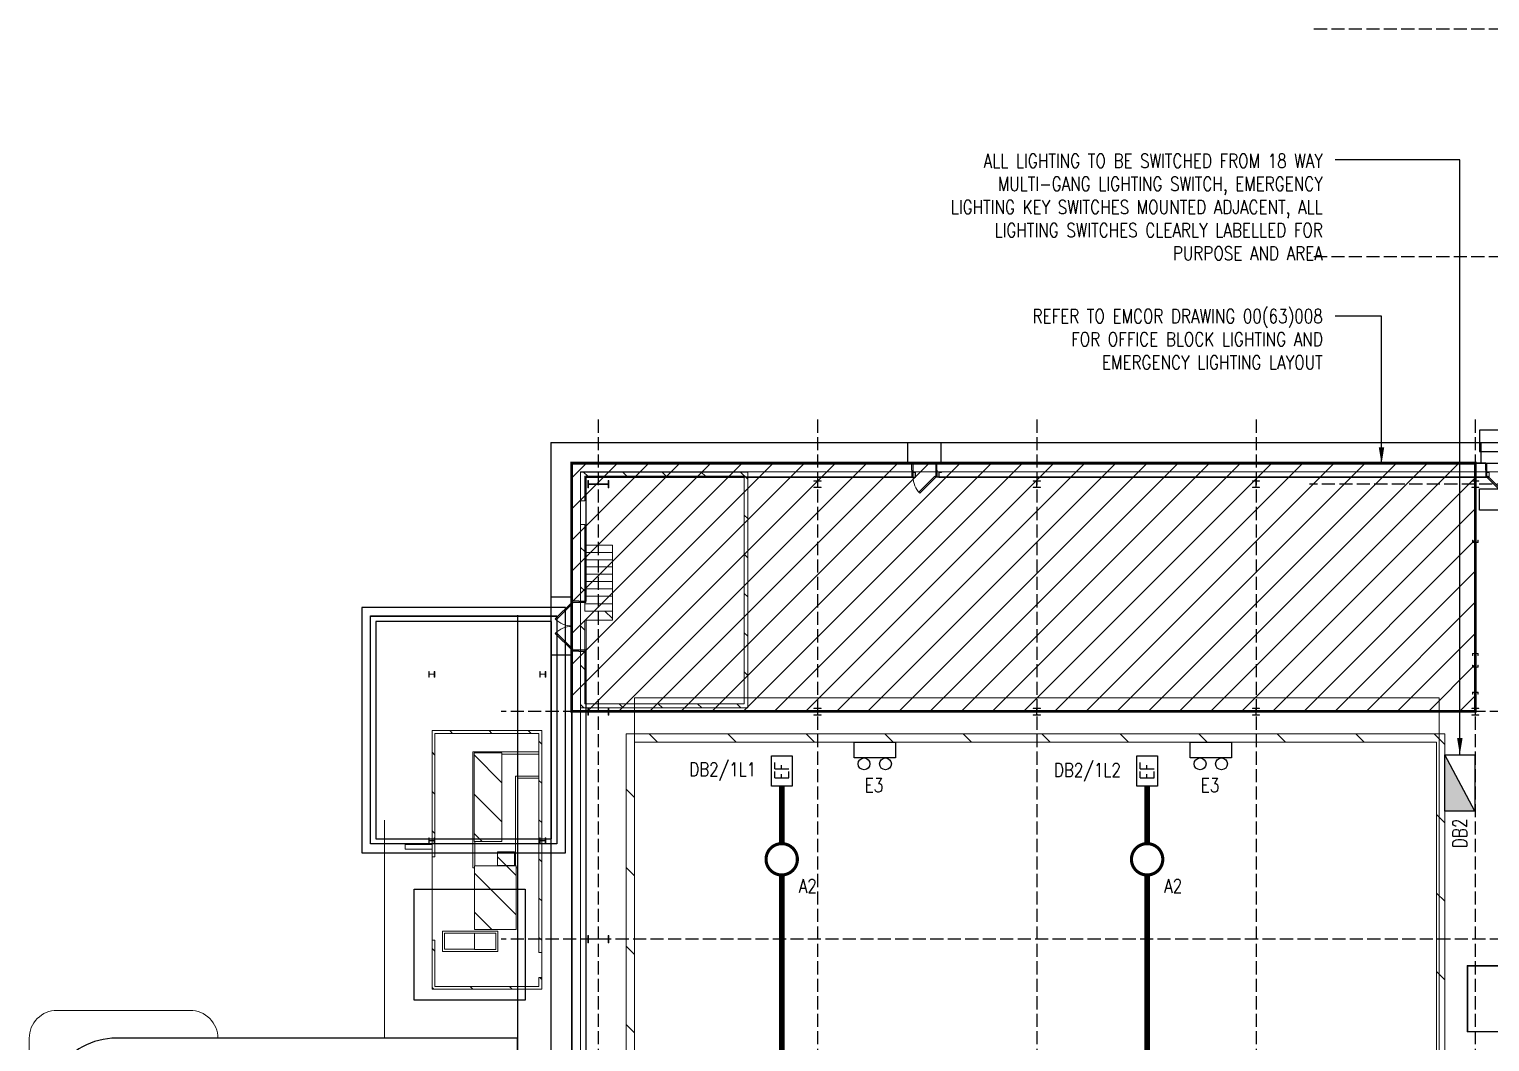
# Model space of a CAD drawing. Header units: millimetres. Extents: x 91119 to 433967, y 16708 to 144224.
# Drawn here: x 238646 to 291273, y 99793 to 136294 of the extents above; entities that cross this region are included whole.
import ezdxf
from ezdxf.enums import TextEntityAlignment as Align

# ---------------------------------------------------------------- set-up
doc = ezdxf.new("R2010")
doc.units = ezdxf.units.MM
doc.header["$LTSCALE"] = 100
doc.linetypes.add('121217 IES and EMR$0$XKITLINE03', pattern=[6.299213, 4.724409, -1.574803])
doc.linetypes.add('DASHED', pattern=[19.05, 12.7, -6.35])
doc.layers.add('121217 IES and EMR$0$G3 Fab Prts-22 Door-Plan', color=7, linetype='Continuous', lineweight=5)
for name, color, linetype in [('121217 IES and EMR$0$grid', 8, 'Continuous'), ('121217 IES and EMR$0$layout', 8, 'Continuous'), ('121217 IES and EMR$0$Xref', 8, 'Continuous'), ('Containment', 7, 'Continuous'), ('Lighting', 5, 'Continuous'), ('Text', 7, 'Continuous')]:
    doc.layers.add(name, color=color, linetype=linetype)
doc.styles.add('ROMANS', font='romans.shx', dxfattribs={"width": 0.8, "height": 2.5})
doc.styles.get("Standard").update_dxf_attribs({"font": '', "width": 0.9, "height": 2.5})
doc.styles.get('Standard').set_extended_font_data('@Arial Unicode MS')
doc.dimstyles.new('1-100', dxfattribs={"dimtxt": 250, "dimasz": 250, "dimexe": 10, "dimexo": 10, "dimgap": 10, "dimtad": 0, "dimtih": 1, "dimtoh": 1, "dimzin": 0, "dimdsep": 46, "dimtxsty": 'Standard', "dimcen": 0.09, "dimclrd": 256, "dimclre": 256, "dimclrt": 256, "dimadec": 0, "dimazin": 0, "dimtfac": 1, "dimtofl": 0, "dimtmove": 0, "dimatfit": 3, "dimfxl": 0, "dimtolj": 1, "dimtzin": 0, "dimarcsym": 0})

# ---------------------------------------------------------------- blocks, each defined once
blk = doc.blocks.new('121217 IES and EMR$0$Group-71-1')
at = {"layer": '121217 IES and EMR$0$G3 Fab Prts-22 Door-Plan', "color": 7, "linetype": 'Continuous', "lineweight": 5, "transparency": 33554687, "flags": 128}
blk.add_lwpolyline([(-408, 250), (169, 827), (200, 796), (-377, 219)], close=True, dxfattribs=at)
blk = doc.blocks.new('121217 IES and EMR$0$Group-72-1')
at = {"layer": '121217 IES and EMR$0$G3 Fab Prts-22 Door-Plan', "color": 7, "linetype": 'Continuous', "lineweight": 5, "transparency": 33554687}
for p, q in [((-408, 250), (169, 827)), ((-377, 219), (200, 796)), ((169, 827), (200, 796)), ((-408, 250), (-377, 219))]:
    blk.add_line(p, q, dxfattribs=at)
at = {"layer": '121217 IES and EMR$0$G3 Fab Prts-22 Door-Plan', "color": 7, "transparency": 33554687}
blk.add_blockref('121217 IES and EMR$0$Group-71-1', (0, 0), dxfattribs=at)
blk = doc.blocks.new('121217 IES and EMR$0$Group-67-1')
at = {"layer": '121217 IES and EMR$0$G3 Fab Prts-22 Door-Plan', "color": 7, "linetype": 'Continuous', "lineweight": 5, "transparency": 33554687}
for p, q in [((-450, 250.5), (-450, -250.5)), ((450, 250.5), (450, -250.5))]:
    blk.add_line(p, q, dxfattribs=at)
blk = doc.blocks.new('121217 IES and EMR$0$Group-68-1')
at = {"layer": '121217 IES and EMR$0$G3 Fab Prts-22 Door-Plan', "color": 7, "linetype": 'Continuous', "lineweight": 5, "transparency": 33554687, "flags": 128}
for points in [[(-450, 250.5), (-408, 250.5), (-408, -250.5), (-450, -250.5)], [(408, 250.5), (450, 250.5), (450, -250.5), (408, -250.5)]]:
    blk.add_lwpolyline(points, close=True, dxfattribs=at)
blk = doc.blocks.new('121217 IES and EMR$0$Group-78-1')
at = {"layer": '121217 IES and EMR$0$G3 Fab Prts-22 Door-Plan', "color": 7, "linetype": 'Continuous', "lineweight": 5, "transparency": 33554687, "flags": 128}
blk.add_lwpolyline([(-408, 250), (169, 827), (200, 796), (-377, 219)], close=True, dxfattribs=at)
blk = doc.blocks.new('121217 IES and EMR$0$Group-79-1')
at = {"layer": '121217 IES and EMR$0$G3 Fab Prts-22 Door-Plan', "color": 7, "linetype": 'Continuous', "lineweight": 5, "transparency": 33554687}
for p, q in [((-408, 250), (169, 827)), ((-377, 219), (200, 796)), ((169, 827), (200, 796)), ((-408, 250), (-377, 219))]:
    blk.add_line(p, q, dxfattribs=at)
at = {"layer": '121217 IES and EMR$0$G3 Fab Prts-22 Door-Plan', "color": 7, "transparency": 33554687}
blk.add_blockref('121217 IES and EMR$0$Group-78-1', (0, 0), dxfattribs=at)
blk = doc.blocks.new('121217 IES and EMR$0$Group-74-1')
at = {"layer": '121217 IES and EMR$0$G3 Fab Prts-22 Door-Plan', "color": 7, "linetype": 'Continuous', "lineweight": 5, "transparency": 33554687}
for p, q in [((-450, 250.5), (-450, -250.5)), ((450, 250.5), (450, -250.5))]:
    blk.add_line(p, q, dxfattribs=at)
blk = doc.blocks.new('121217 IES and EMR$0$Group-75-1')
at = {"layer": '121217 IES and EMR$0$G3 Fab Prts-22 Door-Plan', "color": 7, "linetype": 'Continuous', "lineweight": 5, "transparency": 33554687, "flags": 128}
for points in [[(-450, 250.5), (-408, 250.5), (-408, -250.5), (-450, -250.5)], [(408, 250.5), (450, 250.5), (450, -250.5), (408, -250.5)]]:
    blk.add_lwpolyline(points, close=True, dxfattribs=at)
blk = doc.blocks.new('121217 IES and EMR$0$Group-115-1')
at = {"layer": '121217 IES and EMR$0$G3 Fab Prts-22 Door-Plan', "color": 7, "linetype": 'Continuous', "lineweight": 5, "transparency": 33554687, "flags": 128}
blk.add_lwpolyline([(260, 848), (858, 250), (827, 219), (229, 817)], close=True, dxfattribs=at)
blk = doc.blocks.new('121217 IES and EMR$0$Group-116-1')
at = {"layer": '121217 IES and EMR$0$G3 Fab Prts-22 Door-Plan', "color": 7, "linetype": 'Continuous', "lineweight": 5, "transparency": 33554687}
for p, q in [((260, 848), (229, 817)), ((229, 817), (827, 219)), ((260, 848), (858, 250)), ((858, 250), (827, 219))]:
    blk.add_line(p, q, dxfattribs=at)
at = {"layer": '121217 IES and EMR$0$G3 Fab Prts-22 Door-Plan', "color": 7, "transparency": 33554687}
blk.add_blockref('121217 IES and EMR$0$Group-115-1', (0, 0), dxfattribs=at)
blk = doc.blocks.new('121217 IES and EMR$0$Group-111-1')
at = {"layer": '121217 IES and EMR$0$G3 Fab Prts-22 Door-Plan', "color": 7, "linetype": 'Continuous', "lineweight": 5, "transparency": 33554687, "flags": 128}
blk.add_lwpolyline([(-858, 250), (-260, 848), (-229, 817), (-827, 219)], close=True, dxfattribs=at)
blk = doc.blocks.new('121217 IES and EMR$0$Group-112-1')
at = {"layer": '121217 IES and EMR$0$G3 Fab Prts-22 Door-Plan', "color": 7, "linetype": 'Continuous', "lineweight": 5, "transparency": 33554687}
for p, q in [((-858, 250), (-260, 848)), ((-827, 219), (-229, 817)), ((-260, 848), (-229, 817)), ((-858, 250), (-827, 219))]:
    blk.add_line(p, q, dxfattribs=at)
at = {"layer": '121217 IES and EMR$0$G3 Fab Prts-22 Door-Plan', "color": 7, "transparency": 33554687}
blk.add_blockref('121217 IES and EMR$0$Group-111-1', (0, 0), dxfattribs=at)
blk = doc.blocks.new('121217 IES and EMR$0$Group-107-1')
at = {"layer": '121217 IES and EMR$0$G3 Fab Prts-22 Door-Plan', "color": 7, "linetype": 'Continuous', "lineweight": 5, "transparency": 33554687}
for p, q in [((-900, 250.5), (-900, -250.5)), ((900, 250.5), (900, -250.5))]:
    blk.add_line(p, q, dxfattribs=at)
blk = doc.blocks.new('121217 IES and EMR$0$Group-108-1')
at = {"layer": '121217 IES and EMR$0$G3 Fab Prts-22 Door-Plan', "color": 7, "linetype": 'Continuous', "lineweight": 5, "transparency": 33554687, "flags": 128}
for points in [[(-900, 250.5), (-858, 250.5), (-858, -250.5), (-900, -250.5)], [(858, 250.5), (900, 250.5), (900, -250.5), (858, -250.5)]]:
    blk.add_lwpolyline(points, close=True, dxfattribs=at)

msp = doc.modelspace()

# ---------------------------------------------------------------- hatches: boundary and pattern name
h = msp.add_hatch()
h.set_pattern_fill('ANSI31', color=256, scale=250, style=0)
h.paths.add_polyline_path([(258196, 120650), (290752, 120650), (290752, 111702), (258196, 111702)])
at = {"layer": 'Containment'}
msp.add_hatch(color=1, dxfattribs=at).paths.add_polyline_path([(290736, 108106), (289652, 110142), (289652, 108106)])

# ---------------------------------------------------------------- linework, layer by layer
at = {"layer": '121217 IES and EMR$0$grid', "linetype": '121217 IES and EMR$0$XKITLINE03'}
for p, q in [((341471, 136294), (284783, 136294)), ((341471, 128094), (284783, 128094)), ((259152, 122222), (259152, 22312)), ((267052, 122222), (267052, 24226)), ((274952, 122222), (274952, 24226)), ((282852, 122222), (282852, 24226)), ((290752, 122222), (290752, 24226)), ((356246, 119894), (284783, 119894)), ((409538, 111694), (255652, 111694)), ((409538, 103494), (255652, 103494))]:
    msp.add_line(p, q, dxfattribs=at)
at = {"layer": '121217 IES and EMR$0$layout', "transparency": 33554687}
for p, q in [((257446, 121400), (296835, 121400)), ((257446, 121400), (257446, 27206)), ((257446, 121400), (257446, 65165)), ((257446, 121400), (270293, 121400)), ((270293, 121400), (270293, 120650)), ((271493, 121400), (271493, 120650)), ((271493, 121400), (290949, 121400)), ((290949, 121400), (290949, 120650)), ((258196, 120650), (297585, 120650)), ((270451, 120650), (258196, 120650)), ((258196, 120650), (258196, 115675)), ((291126, 120650), (271351, 120650)), ((270451, 120149), (258697, 120149)), ((258697, 120149), (258697, 115675)), ((291126, 120149), (271351, 120149)), ((257446, 115838), (258196, 115838)), ((257970, 115443), (250632, 115443)), ((250632, 115443), (250632, 106607)), ((257970, 106607), (257970, 115443)), ((257469, 114942), (251133, 114942)), ((251133, 114942), (251133, 107108)), ((256246, 115166), (256246, 26006)), ((257469, 107108), (257469, 114942)), ((257446, 113738), (258196, 113738)), ((258196, 113875), (258197, 65050)), ((258697, 113875), (258698, 65050)), ((251133, 107108), (257469, 107108)), ((250632, 106607), (257970, 106607))]:
    msp.add_line(p, q, dxfattribs=at)
at = {"layer": '121217 IES and EMR$0$layout'}
for p, q in [((258197, 27956), (258196, 120650)), ((258196, 120650), (297585, 120650)), ((270451, 120399), (270451, 120650)), ((270451, 120650), (270451, 120650)), ((270451, 120650), (270451, 120650)), ((271351, 120399), (271351, 120650)), ((271351, 120650), (271351, 120650)), ((271351, 120650), (271351, 120650)), ((291126, 120399), (291126, 120650)), ((291126, 120650), (291126, 120650)), ((291126, 120650), (291126, 120650)), ((270451, 120399), (270451, 120149)), ((270451, 120149), (270451, 120149)), ((270451, 120149), (270451, 120149)), ((271351, 120399), (271351, 120149)), ((271351, 120149), (271351, 120149)), ((271351, 120149), (271351, 120149)), ((291126, 120399), (291126, 120149)), ((291126, 120149), (291126, 120149)), ((291126, 120149), (291126, 120149)), ((258447, 115675), (258196, 115675)), ((258196, 115675), (258196, 115675)), ((258196, 115675), (258196, 115675)), ((258447, 115675), (258697, 115675)), ((258697, 115675), (258697, 115675)), ((258697, 115675), (258697, 115675)), ((250948, 106923), (250948, 115145)), ((250948, 115145), (257654, 115145)), ((250948, 106923), (250948, 115145)), ((250948, 115145), (257654, 115145)), ((257654, 115145), (257654, 106923)), ((257654, 115145), (257654, 106923)), ((258447, 113875), (258196, 113875)), ((258196, 113875), (258196, 113875)), ((258196, 113875), (258196, 113875)), ((258447, 113875), (258697, 113875)), ((258697, 113875), (258697, 113875)), ((258697, 113875), (258697, 113875)), ((257654, 106923), (250948, 106923)), ((257654, 106923), (250948, 106923)), ((252521, 105293), (256521, 105293)), ((252521, 101293), (252521, 105293)), ((256521, 105293), (256521, 101293)), ((256521, 101293), (252521, 101293)), ((256246, 99925), (241790, 99925)), ((256246, 70325), (256246, 99925))]:
    msp.add_line(p, q, dxfattribs=at)
at = {"layer": '121217 IES and EMR$0$layout', "linetype": 'Continuous', "lineweight": 5, "transparency": 33554687}
for p, q in [((270451, 120650), (270493, 120650)), ((270493, 120149), (270493, 120650)), ((271351, 120650), (271309, 120650)), ((271309, 120149), (271309, 120650)), ((291126, 120650), (291168, 120650)), ((291168, 120149), (291168, 120650)), ((270451, 120334), (258512, 120334)), ((270451, 120334), (258512, 120334)), ((258512, 120334), (258512, 115675)), ((258512, 120334), (258512, 115675)), ((270451, 120149), (270493, 120149)), ((271351, 120149), (271309, 120149)), ((291126, 120334), (271351, 120334)), ((291126, 120149), (291168, 120149)), ((258196, 115675), (258196, 115633)), ((258196, 115633), (258697, 115633)), ((258697, 115675), (258697, 115633)), ((257654, 115127), (250948, 115127)), ((257654, 115127), (250948, 115127)), ((250948, 115127), (250948, 106923)), ((250948, 115127), (250948, 106923)), ((257654, 106923), (257654, 115127)), ((258196, 113875), (258196, 113917)), ((258196, 113917), (258697, 113917)), ((258512, 113875), (258513, 65050)), ((258512, 113875), (258513, 65050)), ((258697, 113875), (258697, 113917)), ((250948, 106923), (257654, 106923)), ((250948, 106923), (257654, 106923))]:
    msp.add_line(p, q, dxfattribs=at)
at = {"layer": '121217 IES and EMR$0$layout', "lineweight": 5}
for p, q in [((250632, 109395), (250632, 107543)), ((254039, 106607), (255546, 106607))]:
    msp.add_line(p, q, dxfattribs=at)
at = {"layer": '121217 IES and EMR$0$layout', "linetype": 'Continuous', "lineweight": 20}
for p, q in [((251446, 107784), (251446, 99925)), ((243019, 100925), (239646, 100925)), ((244446, 100925), (243019, 100925)), ((238646, 99925), (238646, 71695)), ((251446, 99925), (245446, 99925))]:
    msp.add_line(p, q, dxfattribs=at)
at = {"layer": '121217 IES and EMR$0$layout', "linetype": 'Continuous', "lineweight": 5, "transparency": 33554687}
for centre, radius, start, end in [((271309, 120149), 816, 180, 225), ((258196, 115633), 845, 225, 270), ((258196, 113917), 845, 90, 135)]:
    msp.add_arc(centre, radius, start, end, dxfattribs=at)
at = {"layer": '121217 IES and EMR$0$layout', "linetype": 'Continuous', "lineweight": 20}
for centre, start, end in [((239646, 99925), 135, 180), ((239646, 99925), 90, 135), ((244446, 99925), 45, 90), ((244446, 99925), 0, 45)]:
    msp.add_arc(centre, 1000, start, end, dxfattribs=at)
at = {"layer": '121217 IES and EMR$0$layout'}
msp.add_arc((241787, 97382), 2543, 89.9305, 147.3354, dxfattribs=at)
at = {"layer": '121217 IES and EMR$0$Xref', "linetype": 'Continuous', "lineweight": 20}
for p, q in [((258512, 120334), (258512, 113634)), ((270487, 120334), (258512, 120334)), ((264538, 120331), (258513, 120331)), ((258513, 120331), (258513, 119294)), ((264413, 120181), (258663, 120181)), ((258663, 120181), (258663, 119294)), ((258712, 120134), (264413, 120134)), ((258712, 117432), (258712, 120134)), ((264413, 111981), (264413, 120181)), ((264538, 111831), (264538, 120331)), ((264538, 120134), (270487, 120134)), ((271427, 120334), (270577, 120334)), ((291162, 120334), (271517, 120334)), ((271517, 120134), (291162, 120134)), ((292102, 120334), (291252, 120334)), ((258663, 119294), (258513, 119294)), ((258513, 118444), (258663, 118444)), ((258513, 118444), (258513, 111831)), ((258663, 118444), (258663, 115319)), ((259663, 117432), (258663, 117432)), ((259663, 117694), (258712, 117694)), ((259663, 117694), (259663, 117432)), ((259663, 117432), (259663, 117170)), ((259663, 117170), (258663, 117170)), ((259663, 116908), (258663, 116908)), ((259663, 117170), (259663, 116908)), ((259663, 116908), (259663, 116646)), ((259663, 116646), (258663, 116646)), ((259663, 116384), (258663, 116384)), ((259663, 116646), (259663, 116384)), ((259663, 116384), (259663, 116122)), ((259663, 116122), (258663, 116122)), ((259663, 115860), (258663, 115860)), ((259663, 116122), (259663, 115860)), ((259663, 115860), (259663, 115581)), ((259663, 115581), (258663, 115581)), ((258663, 115319), (259663, 115319)), ((259663, 115581), (259663, 115319)), ((259663, 114995), (259663, 115319)), ((259663, 114995), (258663, 114995)), ((258663, 114995), (258663, 111981)), ((258712, 113634), (258712, 114995)), ((258512, 113634), (258513, 113634)), ((258512, 113634), (258512, 111954)), ((258663, 113634), (258712, 113634)), ((289452, 112194), (260452, 112194)), ((260452, 112194), (260452, 68426)), ((289452, 92472), (289452, 112194)), ((258512, 111954), (258512, 63284)), ((258513, 111954), (258512, 111954)), ((258513, 111831), (264538, 111831)), ((258663, 111981), (264413, 111981)), ((258712, 63284), (258712, 111831)), ((253167, 106455), (253167, 111010)), ((253167, 111010), (257112, 111010)), ((253267, 110910), (253267, 106455)), ((257012, 110910), (253267, 110910)), ((257012, 103013), (257012, 110910)), ((257112, 111010), (257112, 103013)), ((260152, 110894), (289652, 110894)), ((260152, 63494), (260152, 110894)), ((260452, 110594), (260452, 63494)), ((289352, 110594), (260452, 110594)), ((289352, 93697), (289352, 110594)), ((289652, 110894), (289652, 93997)), ((254631, 106063), (254631, 110241)), ((254631, 110241), (257012, 110241)), ((254679, 110214), (254679, 107014)), ((255679, 110214), (254679, 110214)), ((255679, 107014), (255679, 110214)), ((257012, 110166), (255679, 110166)), ((256171, 106138), (256171, 109366)), ((256171, 109366), (257012, 109366)), ((257012, 109291), (256246, 109291)), ((256246, 109291), (256246, 106063)), ((252196, 106909), (252196, 106741)), ((253167, 106909), (252196, 106909)), ((254679, 107014), (255679, 107014)), ((254706, 107014), (254706, 106138)), ((252196, 106741), (253167, 106741)), ((253267, 106455), (253167, 106455)), ((253167, 106455), (253167, 103453)), ((255521, 106145), (255521, 106644)), ((255521, 106644), (256131, 106644)), ((256131, 106644), (256131, 106145)), ((254693, 106063), (254631, 106063)), ((256196, 106138), (254693, 106138)), ((254693, 106138), (254693, 103837)), ((256131, 106145), (255521, 106145)), ((256196, 103837), (256196, 106138)), ((256246, 106063), (256196, 106063)), ((253537, 103785), (253537, 103051)), ((255533, 103785), (253537, 103785)), ((254687, 103710), (253612, 103710)), ((253612, 103710), (253612, 103126)), ((255458, 103711), (254687, 103711)), ((254687, 103711), (254687, 103118)), ((254693, 103837), (256196, 103837)), ((255458, 103118), (255458, 103711)), ((255533, 103051), (255533, 103785)), ((253167, 103453), (253267, 103453)), ((253167, 101691), (253167, 103453)), ((253267, 103453), (253267, 101791)), ((253537, 103051), (255533, 103051)), ((253612, 103126), (254687, 103126)), ((254687, 103118), (255458, 103118)), ((257112, 103013), (257012, 103013)), ((257112, 102113), (257112, 103013)), ((257012, 101791), (257012, 102113)), ((257012, 102113), (257112, 102113)), ((257112, 102113), (257112, 101691)), ((290464, 102539), (300540, 102539)), ((290464, 100149), (290464, 102539)), ((290484, 100169), (290484, 102519)), ((290484, 102519), (300520, 102519)), ((257112, 101691), (253167, 101691)), ((253267, 101791), (257012, 101791)), ((300540, 100149), (290464, 100149)), ((300520, 100169), (290484, 100169))]:
    msp.add_line(p, q, dxfattribs=at)
at = {"layer": '121217 IES and EMR$0$Xref', "linetype": 'Continuous', "lineweight": 0}
for p, q in [((258621, 120331), (258771, 120181)), ((260035, 120331), (260185, 120181)), ((261450, 120331), (261600, 120181)), ((262864, 120331), (263014, 120181)), ((264278, 120331), (264538, 120071)), ((270553, 120334), (270539, 120320)), ((258806, 119900), (258776, 119870)), ((267172, 119781), (267160, 119769)), ((264413, 118782), (264538, 118657)), ((258513, 117611), (258663, 117461)), ((264413, 117368), (264538, 117243)), ((290665, 117818), (290652, 117805)), ((258513, 116197), (258663, 116047)), ((264413, 115954), (264538, 115829)), ((259391, 115319), (259663, 115047)), ((258513, 114783), (258663, 114633)), ((264413, 114539), (264538, 114414)), ((258513, 113368), (258663, 113218)), ((264413, 113125), (264538, 113000)), ((290852, 112349), (290840, 112336)), ((258513, 111954), (258636, 111831)), ((259091, 111700), (259078, 111687)), ((259900, 111981), (260050, 111831)), ((261314, 111981), (261464, 111831)), ((262729, 111981), (262879, 111831)), ((264143, 111981), (264293, 111831)), ((253800, 111010), (253900, 110910)), ((255214, 111010), (255314, 110910)), ((256629, 111010), (256729, 110910)), ((257012, 110626), (257112, 110526)), ((260988, 110894), (261288, 110594)), ((263816, 110894), (264116, 110594)), ((266645, 110894), (266945, 110594)), ((269473, 110894), (269773, 110594)), ((272301, 110894), (272601, 110594)), ((275130, 110894), (275430, 110594)), ((277958, 110894), (278258, 110594)), ((280787, 110894), (281087, 110594)), ((283615, 110894), (283915, 110594)), ((286444, 110894), (286744, 110594)), ((289272, 110894), (289652, 110513)), ((253167, 110230), (253267, 110130)), ((254679, 110131), (255679, 109131)), ((257012, 109212), (257112, 109112)), ((253167, 108815), (253267, 108715)), ((254679, 108717), (255679, 107717)), ((260152, 108900), (260452, 108600)), ((289352, 107985), (289652, 107685)), ((253167, 107401), (253267, 107301)), ((257012, 107798), (257112, 107698)), ((253062, 107085), (253049, 107072)), ((254679, 107303), (254968, 107014)), ((257256, 107036), (257243, 107023)), ((255521, 106461), (255837, 106145)), ((257012, 106384), (257112, 106284)), ((254693, 105875), (256196, 104372)), ((255844, 106138), (256196, 105786)), ((260152, 106072), (260452, 105772)), ((257012, 104969), (257112, 104869)), ((289352, 105156), (289652, 104856)), ((254693, 104461), (255316, 103837)), ((255442, 103711), (255458, 103696)), ((253167, 103159), (253267, 103059)), ((257012, 103555), (257112, 103455)), ((259377, 103500), (259364, 103487)), ((260152, 103244), (260452, 102944)), ((257040, 102113), (257112, 102041)), ((289352, 102328), (289652, 102028)), ((253167, 101744), (253220, 101691)), ((254534, 101791), (254634, 101691)), ((255949, 101791), (256049, 101691)), ((290464, 101216), (290484, 101196)), ((260152, 100415), (260452, 100115))]:
    msp.add_line(p, q, dxfattribs=at)
at = {"layer": '121217 IES and EMR$0$Xref', "linetype": 'Continuous', "lineweight": 15}
for p, q in [((258776, 120026), (258776, 119761)), ((258793, 120026), (258776, 120026)), ((258793, 119917), (258793, 120026)), ((259512, 120026), (259512, 119917)), ((259529, 120026), (259512, 120026)), ((259529, 119761), (259529, 120026)), ((266923, 120019), (266923, 120007)), ((267181, 120019), (266923, 120019)), ((266923, 120007), (267034, 120007)), ((267046, 119994), (267046, 119794)), ((267058, 119794), (267058, 119994)), ((267071, 120007), (267181, 120007)), ((267181, 120007), (267181, 120019)), ((270487, 120334), (270487, 120320)), ((270487, 120334), (270577, 120334)), ((270487, 120320), (270558, 120320)), ((270487, 120148), (270487, 120134)), ((270558, 120148), (270487, 120148)), ((270487, 120134), (270577, 120134)), ((270570, 120308), (270570, 120160)), ((270577, 120134), (270577, 120334)), ((271427, 120334), (271517, 120334)), ((271427, 120134), (271427, 120334)), ((271517, 120134), (271427, 120134)), ((271434, 120308), (271434, 120160)), ((271517, 120320), (271446, 120320)), ((271446, 120148), (271517, 120148)), ((271517, 120334), (271517, 120320)), ((271517, 120148), (271517, 120134)), ((274823, 120019), (274823, 120007)), ((275081, 120019), (274823, 120019)), ((274823, 120007), (274934, 120007)), ((274946, 119994), (274946, 119794)), ((274958, 119794), (274958, 119994)), ((274971, 120007), (275081, 120007)), ((275081, 120007), (275081, 120019)), ((282723, 120019), (282723, 120007)), ((282981, 120019), (282723, 120019)), ((282723, 120007), (282834, 120007)), ((282846, 119994), (282846, 119794)), ((282858, 119794), (282858, 119994)), ((282871, 120007), (282981, 120007)), ((282981, 120007), (282981, 120019)), ((290623, 120019), (290623, 120007)), ((290881, 120019), (290623, 120019)), ((290623, 120007), (290734, 120007)), ((290746, 119994), (290746, 119794)), ((290758, 119794), (290758, 119994)), ((290771, 120007), (290881, 120007)), ((290881, 120007), (290881, 120019)), ((291162, 120334), (291162, 120320)), ((291162, 120334), (291252, 120334)), ((291162, 120320), (291233, 120320)), ((291162, 120148), (291162, 120134)), ((291233, 120148), (291162, 120148)), ((291162, 120134), (291252, 120134)), ((291245, 120308), (291245, 120160)), ((291252, 120134), (291252, 120334)), ((258776, 119761), (258793, 119761)), ((258793, 119761), (258793, 119871)), ((259495, 119900), (258810, 119900)), ((258810, 119887), (259495, 119887)), ((259512, 119871), (259512, 119761)), ((259512, 119761), (259529, 119761)), ((266923, 119781), (266923, 119769)), ((267034, 119781), (266923, 119781)), ((266923, 119769), (267181, 119769)), ((267181, 119781), (267071, 119781)), ((267181, 119769), (267181, 119781)), ((274823, 119781), (274823, 119769)), ((274934, 119781), (274823, 119781)), ((274823, 119769), (275081, 119769)), ((275081, 119781), (274971, 119781)), ((275081, 119769), (275081, 119781)), ((282723, 119781), (282723, 119769)), ((282834, 119781), (282723, 119781)), ((282723, 119769), (282981, 119769)), ((282981, 119781), (282871, 119781)), ((282981, 119769), (282981, 119781)), ((290623, 119781), (290623, 119769)), ((290734, 119781), (290623, 119781)), ((290623, 119769), (290881, 119769)), ((290881, 119781), (290771, 119781)), ((290881, 119769), (290881, 119781)), ((290652, 117794), (290652, 117869)), ((290665, 117869), (290652, 117869)), ((290652, 117794), (290852, 117794)), ((290665, 117812), (290665, 117869)), ((290828, 117800), (290677, 117800)), ((290840, 117869), (290840, 117812)), ((290852, 117869), (290840, 117869)), ((290852, 117869), (290852, 117794)), ((290652, 113719), (290652, 113794)), ((290652, 113794), (290852, 113794)), ((290665, 113719), (290652, 113719)), ((290665, 113776), (290665, 113719)), ((290828, 113788), (290677, 113788)), ((290840, 113719), (290840, 113776)), ((290852, 113719), (290840, 113719)), ((290852, 113794), (290852, 113719)), ((290652, 113294), (290652, 113369)), ((290665, 113369), (290652, 113369)), ((290652, 113294), (290852, 113294)), ((290665, 113312), (290665, 113369)), ((290828, 113300), (290677, 113300)), ((290840, 113369), (290840, 113312)), ((290852, 113369), (290840, 113369)), ((290852, 113369), (290852, 113294)), ((253049, 113146), (253049, 112942)), ((253062, 113146), (253049, 113146)), ((253049, 112942), (253062, 112942)), ((253062, 113058), (253062, 113146)), ((253062, 112942), (253062, 113030)), ((253233, 113048), (253072, 113048)), ((253072, 113040), (253233, 113040)), ((253243, 113146), (253243, 113058)), ((253256, 113146), (253243, 113146)), ((253243, 113030), (253243, 112942)), ((253243, 112942), (253256, 112942)), ((253256, 112942), (253256, 113146)), ((257049, 113146), (257049, 112942)), ((257062, 113146), (257049, 113146)), ((257049, 112942), (257062, 112942)), ((257062, 113058), (257062, 113146)), ((257062, 112942), (257062, 113030)), ((257233, 113048), (257072, 113048)), ((257072, 113040), (257233, 113040)), ((257243, 113146), (257243, 113058)), ((257256, 113146), (257243, 113146)), ((257243, 113030), (257243, 112942)), ((257243, 112942), (257256, 112942)), ((257256, 112942), (257256, 113146)), ((290652, 112394), (290852, 112394)), ((290652, 112319), (290652, 112394)), ((290665, 112319), (290652, 112319)), ((290665, 112376), (290665, 112319)), ((290828, 112388), (290677, 112388)), ((290840, 112319), (290840, 112376)), ((290852, 112319), (290840, 112319)), ((290852, 112394), (290852, 112319)), ((258776, 111826), (258776, 111561)), ((258793, 111826), (258776, 111826)), ((258793, 111717), (258793, 111826)), ((258793, 111561), (258793, 111671)), ((259495, 111700), (258810, 111700)), ((258810, 111687), (259495, 111687)), ((259512, 111826), (259512, 111717)), ((259529, 111826), (259512, 111826)), ((259512, 111671), (259512, 111561)), ((259529, 111561), (259529, 111826)), ((266923, 111819), (266923, 111807)), ((267181, 111819), (266923, 111819)), ((266923, 111807), (267034, 111807)), ((266923, 111581), (266923, 111569)), ((267034, 111581), (266923, 111581)), ((267046, 111794), (267046, 111594)), ((267058, 111594), (267058, 111794)), ((267071, 111807), (267181, 111807)), ((267181, 111581), (267071, 111581)), ((267181, 111807), (267181, 111819)), ((267181, 111569), (267181, 111581)), ((274823, 111819), (274823, 111807)), ((275081, 111819), (274823, 111819)), ((274823, 111807), (274934, 111807)), ((274823, 111581), (274823, 111569)), ((274934, 111581), (274823, 111581)), ((274946, 111794), (274946, 111594)), ((274958, 111594), (274958, 111794)), ((274971, 111807), (275081, 111807)), ((275081, 111581), (274971, 111581)), ((275081, 111807), (275081, 111819)), ((275081, 111569), (275081, 111581)), ((282723, 111819), (282723, 111807)), ((282981, 111819), (282723, 111819)), ((282723, 111807), (282834, 111807)), ((282723, 111581), (282723, 111569)), ((282834, 111581), (282723, 111581)), ((282846, 111794), (282846, 111594)), ((282858, 111594), (282858, 111794)), ((282871, 111807), (282981, 111807)), ((282981, 111581), (282871, 111581)), ((282981, 111807), (282981, 111819)), ((282981, 111569), (282981, 111581)), ((290623, 111819), (290623, 111807)), ((290881, 111819), (290623, 111819)), ((290623, 111807), (290734, 111807)), ((290623, 111581), (290623, 111569)), ((290734, 111581), (290623, 111581)), ((290746, 111794), (290746, 111594)), ((290758, 111594), (290758, 111794)), ((290771, 111807), (290881, 111807)), ((290881, 111581), (290771, 111581)), ((290881, 111807), (290881, 111819)), ((290881, 111569), (290881, 111581)), ((258776, 111561), (258793, 111561)), ((259512, 111561), (259529, 111561)), ((266923, 111569), (267181, 111569)), ((274823, 111569), (275081, 111569)), ((282723, 111569), (282981, 111569)), ((290623, 111569), (290881, 111569)), ((253049, 107146), (253049, 106942)), ((253062, 107146), (253049, 107146)), ((253049, 106942), (253062, 106942)), ((253062, 107058), (253062, 107146)), ((253062, 106942), (253062, 107030)), ((253233, 107048), (253072, 107048)), ((253072, 107040), (253233, 107040)), ((253243, 107146), (253243, 107058)), ((253256, 107146), (253243, 107146)), ((253243, 107030), (253243, 106942)), ((253243, 106942), (253256, 106942)), ((253256, 106942), (253256, 107146)), ((257049, 107146), (257049, 106942)), ((257062, 107146), (257049, 107146)), ((257049, 106942), (257062, 106942)), ((257062, 107058), (257062, 107146)), ((257062, 106942), (257062, 107030)), ((257233, 107048), (257072, 107048)), ((257072, 107040), (257233, 107040)), ((257243, 107146), (257243, 107058)), ((257256, 107146), (257243, 107146)), ((257243, 107030), (257243, 106942)), ((257243, 106942), (257256, 106942)), ((257256, 106942), (257256, 107146)), ((258776, 103626), (258776, 103361)), ((258793, 103626), (258776, 103626)), ((258776, 103361), (258793, 103361)), ((258793, 103517), (258793, 103626)), ((258793, 103361), (258793, 103471)), ((259495, 103500), (258810, 103500)), ((258810, 103487), (259495, 103487)), ((259512, 103626), (259512, 103517)), ((259529, 103626), (259512, 103626)), ((259512, 103471), (259512, 103361)), ((259512, 103361), (259529, 103361)), ((259529, 103361), (259529, 103626))]:
    msp.add_line(p, q, dxfattribs=at)
for centre, radius, start, end in [((267034, 119994), 12.7, 0, 90), ((267071, 119994), 12.7, 90, 180), ((270558, 120308), 12, 0, 90), ((270558, 120160), 12, 270, 0), ((271446, 120308), 12, 90, 180), ((271446, 120160), 12, 180, 270), ((274934, 119994), 12.7, 0, 90), ((274971, 119994), 12.7, 90, 180), ((282834, 119994), 12.7, 0, 90), ((282871, 119994), 12.7, 90, 180), ((290734, 119994), 12.7, 0, 90), ((290771, 119994), 12.7, 90, 180), ((291233, 120308), 12, 0, 90), ((291233, 120160), 12, 270, 0), ((258810, 119917), 16.5, 180, 270), ((258810, 119871), 16.5, 90, 180), ((259495, 119917), 16.5, 270, 0), ((259495, 119871), 16.5, 0, 90), ((267034, 119794), 12.7, 270, 0), ((267071, 119794), 12.7, 180, 270), ((274934, 119794), 12.7, 270, 0), ((274971, 119794), 12.7, 180, 270), ((282834, 119794), 12.7, 270, 0), ((282871, 119794), 12.7, 180, 270), ((290734, 119794), 12.7, 270, 0), ((290771, 119794), 12.7, 180, 270), ((290677, 117812), 12, 180, 270), ((290828, 117812), 12, 270, 0), ((290677, 113776), 12, 90, 180), ((290828, 113776), 12, 0, 90), ((290677, 113312), 12, 180, 270), ((290828, 113312), 12, 270, 0), ((253072, 113058), 10.2, 180, 270), ((253072, 113030), 10.2, 90, 180), ((253233, 113058), 10.2, 270, 0), ((253233, 113030), 10.2, 0, 90), ((257072, 113058), 10.2, 180, 270), ((257072, 113030), 10.2, 90, 180), ((257233, 113058), 10.2, 270, 0), ((257233, 113030), 10.2, 0, 90), ((290677, 112376), 12, 90, 180), ((290828, 112376), 12, 0, 90), ((258810, 111717), 16.5, 180, 270), ((258810, 111671), 16.5, 90, 180), ((259495, 111717), 16.5, 270, 0), ((259495, 111671), 16.5, 0, 90), ((267034, 111794), 12.7, 0, 90), ((267034, 111594), 12.7, 270, 0), ((267071, 111794), 12.7, 90, 180), ((267071, 111594), 12.7, 180, 270), ((274934, 111794), 12.7, 0, 90), ((274934, 111594), 12.7, 270, 0), ((274971, 111794), 12.7, 90, 180), ((274971, 111594), 12.7, 180, 270), ((282834, 111794), 12.7, 0, 90), ((282834, 111594), 12.7, 270, 0), ((282871, 111794), 12.7, 90, 180), ((282871, 111594), 12.7, 180, 270), ((290734, 111794), 12.7, 0, 90), ((290734, 111594), 12.7, 270, 0), ((290771, 111794), 12.7, 90, 180), ((290771, 111594), 12.7, 180, 270), ((253072, 107058), 10.2, 180, 270), ((253072, 107030), 10.2, 90, 180), ((253233, 107058), 10.2, 270, 0), ((253233, 107030), 10.2, 0, 90), ((257072, 107058), 10.2, 180, 270), ((257072, 107030), 10.2, 90, 180), ((257233, 107058), 10.2, 270, 0), ((257233, 107030), 10.2, 0, 90), ((258810, 103517), 16.5, 180, 270), ((258810, 103471), 16.5, 90, 180), ((259495, 103517), 16.5, 270, 0), ((259495, 103471), 16.5, 0, 90)]:
    msp.add_arc(centre, radius, start, end, dxfattribs=at)
at = {"layer": 'Containment', "color": 1}
msp.add_line((290736, 108106), (289652, 110142), dxfattribs=at)
msp.add_lwpolyline([(290736, 110142), (290736, 108106), (289652, 108106), (289652, 110142)], close=True, dxfattribs=at)
at = {"layer": 'DEFPOINTS', "const_width": 100}
msp.add_lwpolyline([(258196, 120650), (290752, 120650), (290752, 111702), (258196, 111702)], close=True, dxfattribs=at)
at = {"layer": 'Lighting'}
for points in [[(290906, 121067), (292225, 121067), (292225, 121841), (290906, 121841)], [(290901, 119727), (292219, 119727), (292219, 118953), (290901, 118953)], [(268372, 110024), (268372, 110594), (269855, 110594), (269855, 110024)], [(280479, 110024), (280479, 110594), (281961, 110594), (281961, 110024)]]:
    msp.add_lwpolyline(points, close=True, dxfattribs=at)
at = {"layer": 'Lighting', "color": 1}
for points in [[(266134, 110105), (266134, 109007), (265388, 109007), (265388, 110105)], [(279300, 110105), (279300, 109007), (278554, 109007), (278554, 110105)]]:
    msp.add_lwpolyline(points, close=True, dxfattribs=at)
at = {"layer": 'Lighting', "color": 1, "linetype": 'DASHED', "const_width": 200}
for points in [[(265761, 106936), (265761, 109007)], [(278927, 106936), (278927, 109007)], [(265761, 97892), (265761, 105807)], [(278927, 97892), (278927, 105807)]]:
    msp.add_lwpolyline(points, dxfattribs=at)
at = {"layer": 'Lighting', "const_width": 112}
for points in [[(265196, 106371, 1), (266325, 106371, 1)], [(278362, 106371, 1), (279491, 106371, 1)]]:
    msp.add_lwpolyline(points, format="xyb", close=True, dxfattribs=at)
at = {"layer": 'Lighting'}
for centre in [(268728, 109811), (269499, 109811), (280835, 109811), (281606, 109811)]:
    msp.add_circle(centre, 213, dxfattribs=at)

# ---------------------------------------------------------------- block references
at = {"layer": '121217 IES and EMR$0$layout', "transparency": 33554687, "rotation": 180.0000443962296}
for name in ['121217 IES and EMR$0$Group-67-1', '121217 IES and EMR$0$Group-68-1']:
    msp.add_blockref(name, (270901, 120399), dxfattribs=at)
at = {"layer": '121217 IES and EMR$0$layout', "extrusion": (0, 0, -1), "zscale": -1}
for name, p, rotation in [('121217 IES and EMR$0$Group-74-1', (-291576, 120399), 179.9999556037704), ('121217 IES and EMR$0$Group-75-1', (-291576, 120399), 179.9999556037704), ('121217 IES and EMR$0$Group-79-1', (-291576, 120399), 179.9999556037704), ('121217 IES and EMR$0$Group-112-1', (-258447, 114775), 269.9999556037704), ('121217 IES and EMR$0$Group-107-1', (-258447, 114775), 269.9999556037704), ('121217 IES and EMR$0$Group-108-1', (-258447, 114775), 269.9999556037704), ('121217 IES and EMR$0$Group-116-1', (-258447, 114775), 269.9999556037704)]:
    msp.add_blockref(name, p, dxfattribs=dict(at, rotation=rotation))
at = {"layer": '121217 IES and EMR$0$layout', "rotation": 180.0000443962296}
msp.add_blockref('121217 IES and EMR$0$Group-72-1', (270901, 120399), dxfattribs=at)

# ---------------------------------------------------------------- texts
at = {"layer": 'Lighting', "color": 0, "style": 'ROMANS', "width": 0.8}
for s, p in [('DB2/1L1', (262426, 109365)), ('DB2/1L2', (275566, 109339)), ('E3', (268751, 108796)), ('E3', (280858, 108796))]:
    msp.add_text(s, height=500, dxfattribs=at).set_placement(p)
for p in [(265761, 109556), (278927, 109556)]:
    msp.add_text('EF', height=500, rotation=90, dxfattribs=at).set_placement(p, align=Align.MIDDLE_CENTER)
at = {"layer": 'Lighting', "color": 0, "char_height": 500, "width": 7884.62, "attachment_point": 1, "style": 'ROMANS'}
for insert in [(266373, 105660), (279539, 105660)]:
    msp.add_mtext('A2', dxfattribs=dict(at, insert=insert))
at = {"layer": 'Text', "char_height": 500, "attachment_point": 3, "style": 'ROMANS'}
for s, insert, width in [('ALL LIGHTING TO BE SWITCHED FROM 18 WAY MULTI-GANG LIGHTING SWITCH, EMERGENCY LIGHTING KEY SWITCHES MOUNTED ADJACENT, ALL LIGHTING SWITCHES CLEARLY LABELLED FOR PURPOSE AND AREA', (285256, 131800), 14910.82), ('REFER TO EMCOR DRAWING 00(63)008 FOR OFFICE BLOCK LIGHTING AND EMERGENCY LIGHTING LAYOUT', (285256, 126200), 12044.47)]:
    msp.add_mtext(s, dxfattribs=dict(at, insert=insert, width=width))
at = {"layer": 'Text', "insert": (289942, 106780), "char_height": 500, "width": 11061.98, "attachment_point": 1, "rotation": 90, "style": 'ROMANS'}
msp.add_mtext('DB2', dxfattribs=at)

# ---------------------------------------------------------------- leaders
at = {"layer": 'Text'}
for points in [[(290194, 110142), (290194, 131580), (285706, 131580)], [(287372, 120624), (287372, 125955), (285706, 125955)]]:
    msp.add_leader(points, dimstyle='1-100', override={"dimasz": 600}, dxfattribs=at)

doc.saveas('drawing.dxf')
